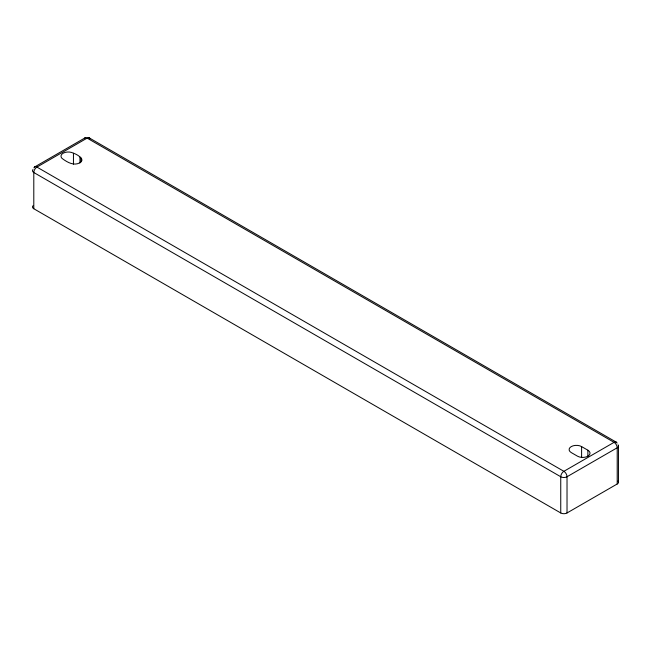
<?xml version="1.0" encoding="UTF-8"?>
<svg xmlns="http://www.w3.org/2000/svg" width="651" height="651" viewBox="0 0 651 651"><rect width="100%" height="100%" fill="white"/><g stroke="black" fill="none" stroke-linecap="round" stroke-linejoin="round"><path stroke-width="0.98" d="M34.397 167.112L85.273 137.735M32.981 205.765A4.435 2.563 0 0 0 33.795 208.735L560.747 512.964A4.435 2.563 0 0 0 567.021 512.964L617.205 483.994A4.435 2.563 0 0 0 618.019 481.016M88.959 137.735L616.603 442.371M581.603 446.594L587.877 450.215A7.316 4.223 0 0 1 587.877 456.196A7.316 4.223 0 0 1 577.527 456.196L571.252 452.575A7.316 4.223 0 0 1 571.252 446.594A7.316 4.223 0 0 1 581.603 446.594L581.603 457.563M73.449 153.213C76.916 154.238 85.851 159.349 79.528 162.953C73.897 165.883 67.745 162.49 63.147 159.218A7.316 4.223 0 0 1 63.098 153.245A7.316 4.223 0 0 1 73.449 153.213L73.449 164.174M618.45 445.561L618.45 482.586M617.205 483.994L617.205 447.774A4.435 2.563 0 0 0 618.019 444.804M587.877 450.215L587.877 456.205M567.021 512.964L567.021 476.752A4.435 2.563 60 0 0 563.88 471.316L36.928 167.087A4.435 2.563 60 0 0 33.95 167.86M560.747 512.964L560.747 476.752A4.435 2.563 -60 0 1 563.88 471.316L614.072 442.338A4.435 2.563 -60 0 1 617.05 443.119M81.717 158.917L81.717 160.911M81.058 157.884L81.058 161.863M79.959 156.981L79.959 162.953M33.795 208.735L33.795 172.515A4.435 2.563 0 0 1 32.981 169.545M90.098 138.891A4.435 2.563 -60 0 0 87.12 138.11A4.435 2.563 60 0 0 84.581 138.134M87.12 138.11L36.928 167.087A4.435 2.563 -60 0 0 33.795 172.515L560.747 476.752A4.435 2.563 0 0 0 567.021 476.752L617.205 447.774A4.435 2.563 60 0 0 614.072 442.338L87.12 138.11"/></g></svg>
